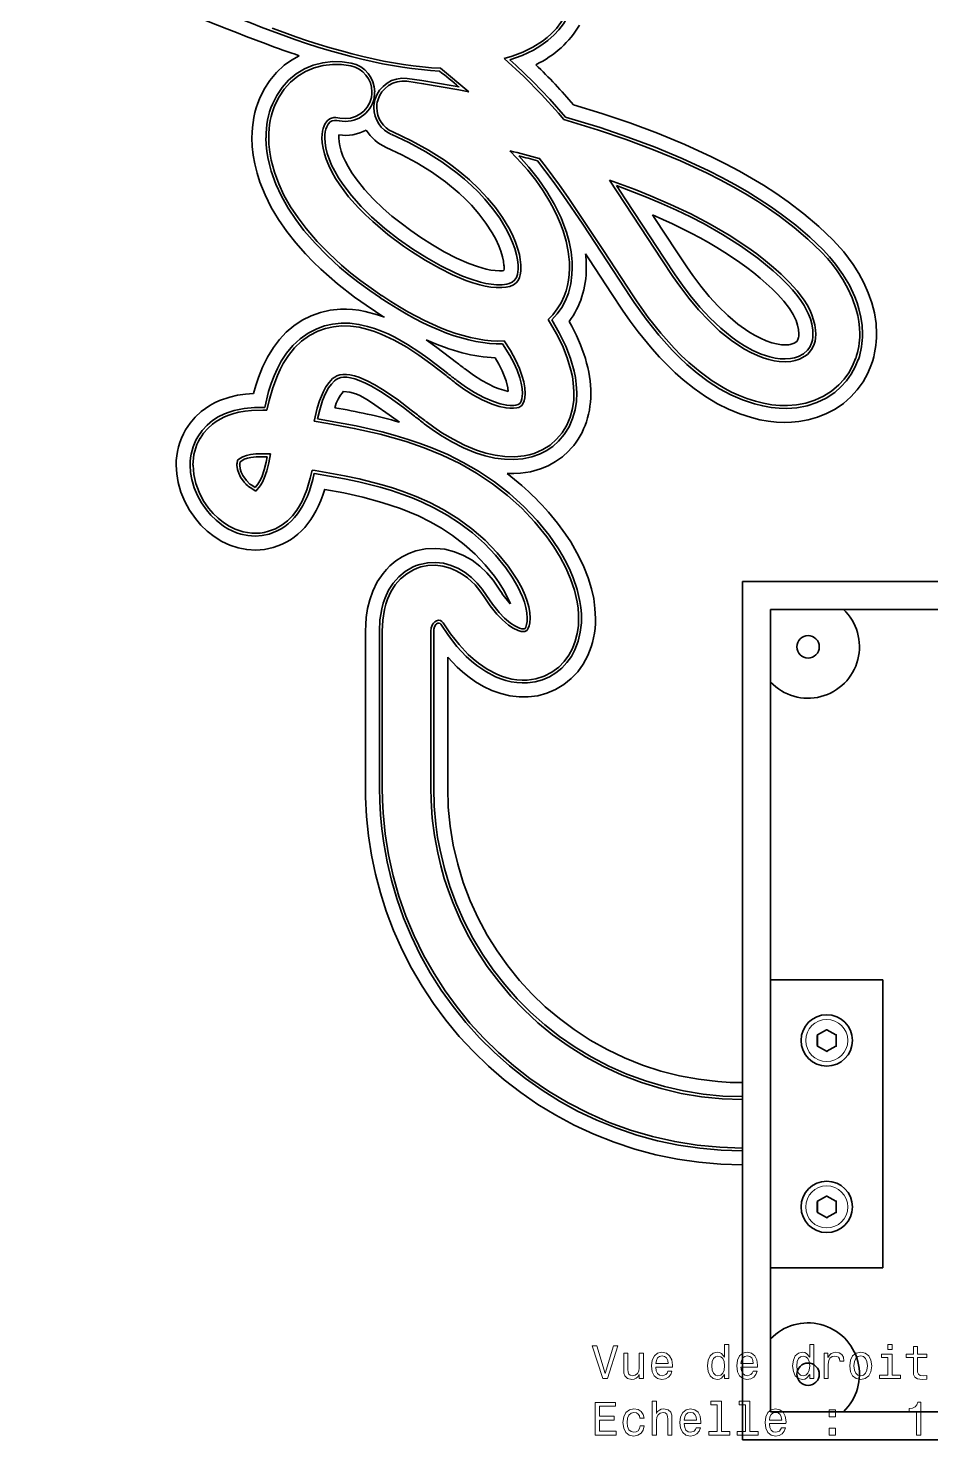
# Model space of a CAD drawing. Extents: x 146 to 1213, y 78 to 979.
# Drawn here: x 153.1 to 249.6, y 300.1 to 451.1 of the extents above; entities that cross this region are included whole.
import ezdxf

# ---------------------------------------------------------------- set-up
doc = ezdxf.new("R2010")
doc.units = 0

msp = doc.modelspace()

# ---------------------------------------------------------------- linework, layer by layer
at = {"color": 7, "lineweight": 35, "ltscale": 0.098192}
msp.add_line((200.18, 444.27), (197.16, 446.78), dxfattribs=at)
at = {"color": 7, "lineweight": 35, "ltscale": 0.000252398}
msp.add_line((215.21, 434.82), (215.22, 434.82), dxfattribs=at)
msp.add_line((215.21, 434.82), (215.22, 434.82), dxfattribs=at)
at = {"color": 7, "lineweight": 35, "ltscale": 0.149236}
msp.add_line((218.5, 429.84), (215.21, 434.82), dxfattribs=at)
at = {"color": 7, "lineweight": 35, "ltscale": 0.011049}
msp.add_line((220.07, 430.73), (219.83, 431.1), dxfattribs=at)
at = {"color": 7, "lineweight": 35, "ltscale": 0.019283}
msp.add_line((213.08, 426.28), (212.66, 426.92), dxfattribs=at)
at = {"color": 7, "lineweight": 35, "ltscale": 0.008042}
msp.add_line((175.4, 404.55), (175.45, 404.87), dxfattribs=at)
at = {"color": 7, "lineweight": 35, "ltscale": 0.008052}
msp.add_line((175.45, 404.87), (175.71, 405.06), dxfattribs=at)
at = {"color": 7, "lineweight": 35, "ltscale": 0.00503}
msp.add_line((175.69, 404.5), (175.73, 404.7), dxfattribs=at)
at = {"color": 7, "lineweight": 35, "ltscale": 0.005031}
msp.add_line((175.73, 404.7), (175.89, 404.81), dxfattribs=at)
at = {"color": 7, "lineweight": 35, "ltscale": 0.024292}
msp.add_line((178.02, 405.54), (178.99, 405.53), dxfattribs=at)
at = {"color": 7, "lineweight": 35, "ltscale": 0.015181}
msp.add_line((178.02, 405.24), (178.62, 405.23), dxfattribs=at)
at = {"color": 7, "lineweight": 35, "ltscale": 0.015182}
msp.add_line((178.62, 405.23), (178.5, 404.64), dxfattribs=at)
at = {"color": 7, "lineweight": 35, "ltscale": 0.024293}
msp.add_line((178.99, 405.53), (178.79, 404.58), dxfattribs=at)
at = {"color": 7, "lineweight": 35, "ltscale": 0.024294}
msp.add_line((178.99, 405.53), (178.79, 404.58), dxfattribs=at)
at = {"color": 7, "lineweight": 35, "ltscale": 0.018255}
msp.add_line((177.42, 401.55), (176.8, 401.94), dxfattribs=at)
at = {"color": 7, "lineweight": 35, "ltscale": 0.018248}
msp.add_line((177.42, 401.55), (176.8, 401.94), dxfattribs=at)
at = {"color": 7, "lineweight": 35, "ltscale": 0.011405}
msp.add_line((177.34, 401.95), (176.96, 402.19), dxfattribs=at)
at = {"color": 7, "lineweight": 35, "ltscale": 0.011408}
msp.add_line((177.62, 402.31), (177.34, 401.95), dxfattribs=at)
at = {"color": 7, "lineweight": 35, "ltscale": 0.018251}
msp.add_line((177.86, 402.13), (177.42, 401.55), dxfattribs=at)
msp.add_line((177.86, 402.13), (177.42, 401.55), dxfattribs=at)
at = {"color": 7, "lineweight": 35}
for p, q in [((229.45, 300.11), (229.45, 391.91)), ((290.3, 391.91), (229.45, 391.91)), ((295.3, 388.91), (232.45, 388.91)), ((232.45, 303.11), (232.45, 388.91)), ((232.45, 303.11), (295.3, 303.11)), ((229.45, 300.11), (298.3, 300.11))]:
    msp.add_line(p, q, dxfattribs=at)
at = {"color": 7, "lineweight": 35, "ltscale": 0.418545}
for p, q in [((189.13, 369.84), (189.13, 386.58)), ((190.63, 369.84), (190.63, 386.58)), ((190.93, 369.84), (190.93, 386.58)), ((196.12, 369.84), (196.12, 386.58)), ((196.42, 369.84), (196.42, 386.58))]:
    msp.add_line(p, q, dxfattribs=at)
at = {"color": 7, "lineweight": 35, "ltscale": 0.349131}
msp.add_line((197.92, 383.8), (197.92, 369.84), dxfattribs=at)
at = {"color": 7, "lineweight": 35, "ltscale": 0.3}
for p, q in [((232.45, 349.31), (244.45, 349.31)), ((232.45, 349.31), (244.45, 349.31)), ((232.45, 318.51), (244.45, 318.51))]:
    msp.add_line(p, q, dxfattribs=at)
at = {"color": 7, "lineweight": 35, "ltscale": 0.325}
for p, q in [((244.45, 349.31), (244.45, 336.31)), ((244.45, 331.51), (244.45, 318.51))]:
    msp.add_line(p, q, dxfattribs=at)
at = {"color": 7, "lineweight": 13, "ltscale": 0.027425}
for p, q in [((237.4, 343.35), (237.4, 342.26)), ((239.5, 342.26), (239.5, 343.35))]:
    msp.add_line(p, q, dxfattribs=at)
at = {"color": 7, "lineweight": 13, "ltscale": 0.00125}
for p, q in [((237.4, 343.35), (237.45, 343.35)), ((237.45, 343.44), (237.47, 343.4)), ((238.4, 343.99), (238.42, 343.95)), ((238.5, 343.99), (238.47, 343.95)), ((239.45, 343.44), (239.42, 343.4)), ((239.5, 343.35), (239.45, 343.35)), ((237.4, 342.26), (237.45, 342.26)), ((237.45, 342.17), (237.47, 342.21)), ((238.4, 341.62), (238.42, 341.67)), ((238.5, 341.62), (238.47, 341.67)), ((239.45, 342.17), (239.42, 342.21)), ((239.5, 342.26), (239.45, 342.26)), ((238.4, 326.2), (238.42, 326.15)), ((238.5, 326.2), (238.47, 326.15)), ((237.4, 325.56), (237.45, 325.56)), ((237.45, 325.65), (237.47, 325.61)), ((239.45, 325.65), (239.42, 325.61)), ((239.5, 325.56), (239.45, 325.56)), ((237.4, 324.47), (237.45, 324.47)), ((237.45, 324.38), (237.47, 324.42)), ((238.4, 323.83), (238.42, 323.87)), ((238.5, 323.83), (238.47, 323.87)), ((239.45, 324.38), (239.42, 324.42)), ((239.5, 324.47), (239.45, 324.47))]:
    msp.add_line(p, q, dxfattribs=at)
at = {"color": 7, "lineweight": 13, "ltscale": 0.027424}
for p, q in [((238.4, 343.99), (237.45, 343.44)), ((239.45, 343.44), (238.5, 343.99)), ((237.45, 342.17), (238.4, 341.62)), ((238.5, 341.62), (239.45, 342.17)), ((238.4, 326.2), (237.45, 325.65)), ((239.45, 325.65), (238.5, 326.2)), ((237.4, 325.56), (237.4, 324.47)), ((239.5, 324.47), (239.5, 325.56)), ((237.45, 324.38), (238.4, 323.83)), ((238.5, 323.83), (239.45, 324.38))]:
    msp.add_line(p, q, dxfattribs=at)
at = {"color": 7, "lineweight": 35, "ltscale": 0.027425}
for p, q in [((237.45, 343.35), (237.45, 342.26)), ((238.42, 343.95), (237.47, 343.4)), ((239.42, 343.4), (238.47, 343.95)), ((239.45, 342.26), (239.45, 343.35)), ((237.47, 342.21), (238.42, 341.67)), ((238.47, 341.67), (239.42, 342.21)), ((238.42, 326.15), (237.47, 325.61)), ((239.42, 325.61), (238.47, 326.15)), ((237.47, 324.42), (238.42, 323.87)), ((238.47, 323.87), (239.42, 324.42))]:
    msp.add_line(p, q, dxfattribs=at)
at = {"color": 7, "lineweight": 13, "ltscale": 0.000750005}
msp.add_line((239.42, 343.34), (239.42, 343.37), dxfattribs=at)
at = {"color": 7, "lineweight": 13, "ltscale": 0.000750767}
for p, q in [((237.48, 342.27), (237.48, 342.24)), ((239.42, 325.54), (239.42, 325.57)), ((237.48, 324.48), (237.48, 324.45))]:
    msp.add_line(p, q, dxfattribs=at)
at = {"color": 7, "lineweight": 35, "ltscale": 0.119794}
msp.add_line((244.45, 336.31), (244.45, 331.51), dxfattribs=at)
at = {"color": 7, "lineweight": 35, "ltscale": 0.027424}
for p, q in [((237.45, 325.56), (237.45, 324.47)), ((239.45, 324.47), (239.45, 325.56))]:
    msp.add_line(p, q, dxfattribs=at)
at = {"color": 7, "lineweight": 35}
for points in [[(203.97, 447.84), (204.81, 448.08), (205.95, 448.5), (207.04, 449.04), (208.06, 449.69), (208.54, 450.06), (208.99, 450.46), (209.54, 451.04), (210.03, 451.67), (210.44, 452.31)], [(204.58, 447.7), (205.87, 448.15), (206.49, 448.42), (207.1, 448.73), (207.88, 449.2), (208.61, 449.74), (209.29, 450.34), (209.82, 450.91), (210.29, 451.52), (210.7, 452.16)], [(177.79, 443.53), (178.28, 444.54), (178.89, 445.48), (179.61, 446.34), (180.44, 447.1), (181.22, 447.65), (182.05, 448.12)], [(179.18, 442.95), (179.64, 443.88), (180.22, 444.74), (180.91, 445.51), (181.71, 446.17), (182.6, 446.71), (183.55, 447.11), (184.56, 447.37), (185.59, 447.49), (186.62, 447.47), (187.61, 447.32)], [(179.45, 442.84), (179.9, 443.73), (180.45, 444.55), (181.12, 445.29), (181.88, 445.92), (182.73, 446.44), (183.64, 446.82), (184.6, 447.07), (185.59, 447.19), (186.58, 447.17), (187.55, 447.03)], [(210.35, 441.29), (209.77, 441.98), (207.96, 443.98), (206.06, 445.9), (203.97, 447.84)], [(210.52, 441.56), (208.83, 443.48), (207.05, 445.34), (205.21, 447.12), (204.58, 447.7)], [(193.54, 445.4), (195.35, 445.13), (199.11, 444.48), (200.18, 444.27)], [(193.58, 445.7), (195.14, 445.47), (198.5, 444.89), (199.13, 444.78)], [(211.37, 442.87), (214.4, 441.95), (217.39, 440.94), (220.34, 439.84), (223.26, 438.63), (226.13, 437.31), (227.63, 436.56), (229.12, 435.77), (230.41, 435.03), (231.68, 434.27), (233.02, 433.41), (234.32, 432.51), (236, 431.23), (237.61, 429.87), (239.13, 428.41)], [(186.39, 441.46), (185.96, 441.51), (185.73, 441.5), (185.4, 441.41), (185.2, 441.3), (185.03, 441.16), (184.79, 440.82), (184.7, 440.64)], [(186.33, 441.16), (186.07, 441.2), (185.82, 441.21), (185.58, 441.16), (185.36, 441.05), (185.14, 440.82), (184.98, 440.53)], [(237.84, 427.15), (236.44, 428.51), (234.95, 429.77), (233.4, 430.96), (232.23, 431.78), (231.04, 432.56), (229.75, 433.35), (228.43, 434.11), (227.06, 434.85), (225.66, 435.55), (222.83, 436.87), (219.94, 438.07), (217.01, 439.17), (214.05, 440.17), (210.35, 441.29)], [(238.06, 427.36), (236.65, 428.72), (235.15, 430), (233.59, 431.19), (232.42, 432.01), (231.23, 432.8), (229.93, 433.59), (228.62, 434.35), (227.24, 435.09), (225.84, 435.8), (223, 437.12), (220.11, 438.33), (217.18, 439.43), (214.22, 440.43), (210.52, 441.56)], [(189.88, 420.97), (187.97, 422.31), (186.12, 423.74), (184.36, 425.28), (183.52, 426.09), (182.7, 426.93), (181.67, 428.1), (180.71, 429.33), (179.82, 430.61), (179.06, 431.89), (178.4, 433.23), (177.84, 434.61), (177.54, 435.57), (177.3, 436.55), (177.13, 437.48), (177.03, 438.43), (176.99, 439.36)], [(190.72, 422.22), (189.58, 423), (188.46, 423.82), (187.4, 424.65), (186.36, 425.52), (185.02, 426.75), (183.74, 428.06), (182.55, 429.44), (181.67, 430.6), (180.87, 431.82), (180.15, 433.09), (179.54, 434.4), (179.05, 435.76), (178.85, 436.49), (178.69, 437.23), (178.58, 437.91), (178.52, 438.6), (178.49, 439.36)], [(190.88, 422.46), (189.75, 423.25), (188.63, 424.06), (187.58, 424.88), (186.56, 425.74), (185.23, 426.97), (183.97, 428.26), (182.79, 429.63), (181.92, 430.77), (181.12, 431.97), (180.41, 433.22), (179.85, 434.43), (179.39, 435.67), (179.05, 436.94), (178.9, 437.8), (178.81, 438.67), (178.79, 439.36)], [(184.47, 439.35), (184.5, 438.79), (184.59, 438.24), (184.73, 437.64), (184.92, 437.06), (185.2, 436.37), (185.53, 435.71), (185.93, 435), (186.37, 434.32), (187.33, 433.05), (188.38, 431.86), (189.13, 431.1), (189.9, 430.38), (191.52, 429.02), (193.21, 427.77), (194.04, 427.2)], [(184.77, 439.35), (184.81, 438.8), (184.89, 438.26), (185.04, 437.68), (185.23, 437.1), (185.51, 436.42), (185.84, 435.76), (186.24, 435.07), (186.69, 434.39), (187.62, 433.16), (188.67, 431.99), (189.79, 430.89), (191.2, 429.66), (192.67, 428.52), (194.2, 427.45)], [(186.27, 439.35), (186.3, 438.91), (186.38, 438.47), (186.52, 437.92), (186.72, 437.38), (186.98, 436.82), (187.27, 436.27), (187.68, 435.59), (188.13, 434.94), (189.02, 433.83), (189.99, 432.78), (191.01, 431.8), (191.96, 430.98), (192.93, 430.2), (193.97, 429.44), (195.03, 428.7)], [(205.44, 425.76), (205.38, 426.3), (205.28, 426.84), (205.09, 427.5), (204.86, 428.15), (204.53, 428.9), (204.15, 429.63), (203.48, 430.74), (202.71, 431.8), (201.88, 432.8), (201.2, 433.53), (200.48, 434.24), (199.72, 434.92), (198.93, 435.57), (197.29, 436.77), (195.57, 437.86), (193.78, 438.83), (191.93, 439.69)], [(205.74, 425.77), (205.68, 426.33), (205.58, 426.88), (205.39, 427.55), (205.16, 428.2), (204.84, 428.96), (204.46, 429.7), (203.78, 430.82), (203.02, 431.89), (202.19, 432.9), (201.25, 433.9), (200.26, 434.84), (199.22, 435.72), (198.41, 436.35), (197.57, 436.94), (195.85, 438.04), (194.05, 439.03), (192.05, 439.97)], [(203.94, 425.67), (203.89, 426.15), (203.79, 426.62), (203.61, 427.22), (203.38, 427.81), (203.05, 428.52), (202.67, 429.2), (202.01, 430.23), (201.26, 431.21), (200.46, 432.13), (199.81, 432.79), (199.13, 433.43), (197.7, 434.62), (196.2, 435.7), (194.63, 436.66), (193.01, 437.54), (191.34, 438.31)], [(210.93, 426.06), (210.8, 427.19), (210.58, 428.3), (210.26, 429.39), (209.98, 430.15), (209.66, 430.9), (209.27, 431.71), (208.85, 432.51), (208.13, 433.68), (207.34, 434.8), (206.49, 435.88), (205.33, 437.17), (204.55, 437.96)], [(211.23, 426.08), (211.11, 427.15), (210.91, 428.21), (210.62, 429.25), (210.35, 430.02), (210.05, 430.77), (209.35, 432.22), (208.53, 433.62), (207.61, 434.95), (206.6, 436.21), (205.52, 437.41)], [(207.52, 436.88), (209.2, 434.68), (210.28, 433.17), (212.36, 430.11), (214.32, 427.12)], [(207.69, 437.15), (208.44, 436.2), (209.87, 434.27), (210.8, 432.96), (212.6, 430.3), (214.57, 427.28)], [(215.22, 434.82), (217.95, 433.81), (219.59, 433.15), (221.76, 432.21), (223.9, 431.2), (225.99, 430.11), (228.03, 428.92), (230.02, 427.62), (230.98, 426.93), (231.91, 426.2), (232.77, 425.49), (233.59, 424.75), (234.48, 423.88)], [(215.22, 434.82), (217.95, 433.81), (219.59, 433.15), (221.76, 432.21), (223.9, 431.2), (225.99, 430.11), (228.03, 428.92), (230.02, 427.62), (230.98, 426.93), (231.91, 426.2), (232.77, 425.49), (233.59, 424.75), (234.48, 423.88)], [(218.76, 430), (216.91, 432.83), (215.97, 434.23)], [(215.97, 434.23), (219.16, 433.01), (220.79, 432.32), (222.4, 431.59), (223.87, 430.88), (225.33, 430.13), (227.3, 429.01), (229.22, 427.8), (231.07, 426.48), (232.73, 425.13), (233.51, 424.42), (234.27, 423.67)], [(223.5, 425.53), (222.35, 427.26), (220.07, 430.73)], [(222.01, 424.53), (220.83, 426.29), (218.5, 429.84)], [(222.25, 424.69), (221.08, 426.46), (218.76, 430)], [(194.2, 427.45), (195.68, 426.51), (197.2, 425.65), (198.73, 424.89), (199.52, 424.55), (200.32, 424.25), (201.43, 423.91), (202, 423.78), (202.58, 423.68), (203.15, 423.62), (203.73, 423.62), (204.25, 423.69), (204.5, 423.75), (204.82, 423.89)], [(195.03, 428.7), (196.28, 427.9), (197.56, 427.16), (198.86, 426.49), (200.19, 425.9), (201.1, 425.57), (202.05, 425.3), (202.53, 425.2), (203, 425.14), (203.46, 425.11), (203.78, 425.12), (203.93, 425.15)], [(214.57, 427.28), (217.76, 422.44), (218.12, 421.9)], [(242.27, 418.38), (242.23, 419.28), (242.1, 420.17), (241.89, 421.05), (241.69, 421.7), (241.45, 422.34), (240.87, 423.57), (240.18, 424.73), (239.39, 425.84), (238.75, 426.62), (238.06, 427.36)], [(239.13, 428.41), (240.27, 427.14), (240.79, 426.47), (241.29, 425.78), (241.89, 424.82), (242.43, 423.82), (242.89, 422.78), (243.26, 421.71), (243.54, 420.61), (243.72, 419.49), (243.77, 418.38)], [(194.04, 427.2), (195.52, 426.26), (197.04, 425.39), (198.42, 424.7), (199.85, 424.1), (200.59, 423.84), (201.35, 423.62), (201.93, 423.49), (202.52, 423.38), (203.11, 423.33), (203.72, 423.32), (204.14, 423.36), (204.55, 423.46), (204.96, 423.63)], [(208.66, 419.93), (209.15, 420.42), (209.64, 421.04), (210.05, 421.71), (210.38, 422.42), (210.58, 422.97), (210.73, 423.54), (210.84, 424.12), (210.91, 424.72), (210.94, 425.39), (210.93, 426.06)], [(209.05, 419.88), (209.62, 420.51), (210.11, 421.2), (210.51, 421.95), (210.82, 422.73), (211.07, 423.72), (211.21, 424.73), (211.24, 425.4), (211.23, 426.08)], [(216.62, 420.9), (215.43, 422.69), (213.08, 426.28)], [(214.32, 427.12), (217.51, 422.27), (217.87, 421.74)], [(241.97, 418.38), (241.95, 419.03), (241.88, 419.69), (241.76, 420.33), (241.6, 420.97), (241.17, 422.22), (240.71, 423.23), (240.17, 424.19), (239.56, 425.12), (239.05, 425.78), (238.52, 426.42), (237.84, 427.15)], [(204.82, 423.89), (205.08, 424.11), (205.26, 424.4), (205.38, 424.74), (205.45, 425.29), (205.45, 425.48)], [(204.96, 423.63), (205.23, 423.83), (205.44, 424.1), (205.58, 424.39), (205.67, 424.69), (205.73, 425.08), (205.75, 425.48)], [(234.61, 415.43), (234, 415.39), (233.38, 415.42), (232.82, 415.5), (232.27, 415.63), (231.65, 415.82), (231.04, 416.05), (230.33, 416.38), (229.64, 416.75), (228.94, 417.19), (228.25, 417.67), (227, 418.68), (225.83, 419.79), (224.73, 420.96), (223.7, 422.2), (222.74, 423.48), (222.01, 424.53)], [(234.61, 415.43), (234, 415.39), (233.38, 415.42), (232.82, 415.5), (232.27, 415.63), (231.65, 415.82), (231.04, 416.05), (230.33, 416.38), (229.64, 416.75), (228.94, 417.19), (228.25, 417.67), (227, 418.68), (225.83, 419.79), (224.73, 420.96), (223.7, 422.2), (222.74, 423.48), (222.01, 424.53)], [(234.57, 415.73), (234.02, 415.69), (233.47, 415.72), (232.92, 415.79), (232.37, 415.91), (231.43, 416.21), (230.53, 416.61), (229.66, 417.09), (228.99, 417.52), (228.34, 417.98), (227.11, 418.99), (225.96, 420.08), (224.88, 421.25), (223.86, 422.48), (223.04, 423.57), (222.25, 424.69)], [(234.38, 417.22), (233.99, 417.2), (233.6, 417.22), (233.09, 417.3), (232.58, 417.43), (231.96, 417.64), (231.36, 417.9), (230.73, 418.23), (230.12, 418.59), (228.96, 419.42), (227.87, 420.33), (226.85, 421.33), (225.89, 422.38), (224.99, 423.48), (224.13, 424.62), (223.5, 425.53)], [(234.27, 423.67), (234.8, 423.09), (235.3, 422.48), (235.68, 421.96), (236.02, 421.42), (236.51, 420.47), (236.7, 419.97), (236.85, 419.46), (236.96, 418.76), (236.97, 418.06), (236.92, 417.71), (236.82, 417.38)], [(234.48, 423.88), (235.3, 422.97), (236.02, 421.99), (236.34, 421.47), (236.63, 420.93), (236.86, 420.4), (237.05, 419.86), (237.18, 419.33), (237.26, 418.79), (237.28, 418.36), (237.25, 417.92), (237.2, 417.6), (237.11, 417.28)], [(234.48, 423.88), (235.3, 422.97), (236.02, 421.99), (236.34, 421.47), (236.63, 420.93), (236.86, 420.4), (237.05, 419.86), (237.18, 419.33), (237.26, 418.79), (237.28, 418.36), (237.25, 417.92), (237.2, 417.6), (237.11, 417.28)], [(217.87, 421.74), (219.13, 419.96), (220.48, 418.25), (221.93, 416.62), (222.7, 415.85), (223.49, 415.11), (224.6, 414.17), (225.77, 413.3), (226.99, 412.51), (228.18, 411.87), (229.43, 411.32), (230.72, 410.89), (231.6, 410.67), (232.5, 410.51), (233.35, 410.43), (234.19, 410.41), (235.25, 410.48)], [(218.12, 421.9), (219.37, 420.14), (220.7, 418.45), (222.14, 416.84), (222.9, 416.07), (223.69, 415.33), (224.91, 414.3), (226.21, 413.36), (227.57, 412.53), (228.28, 412.16), (229, 411.82), (229.9, 411.46), (230.82, 411.17), (231.69, 410.95), (232.58, 410.8), (233.42, 410.72), (234.25, 410.71), (235.21, 410.78)], [(233.19, 422.62), (233.86, 421.88), (234.46, 421.09), (234.85, 420.45), (235.17, 419.79), (235.33, 419.32), (235.44, 418.84), (235.48, 418.39)], [(177.16, 412.01), (177.4, 412.87), (177.68, 413.72), (178.13, 414.83), (178.65, 415.9), (179.28, 416.92), (179.92, 417.77), (180.66, 418.55), (181.48, 419.24), (182.37, 419.83), (183.31, 420.3)], [(183.31, 420.3), (184.33, 420.67), (185.37, 420.91), (186.44, 421.02), (187.09, 421.02), (187.74, 420.98), (188.43, 420.9), (189.11, 420.77), (190.41, 420.41), (191.16, 420.15)], [(209.56, 407.1), (210.16, 407.81), (210.65, 408.61), (211.02, 409.47), (211.27, 410.38), (211.39, 411.29), (211.42, 412.2), (211.35, 413.13), (211.25, 413.81), (211.1, 414.5), (210.71, 415.83), (210.2, 417.12), (209.57, 418.39), (208.66, 419.93)], [(209.77, 406.89), (210.39, 407.62), (210.9, 408.44), (211.28, 409.32), (211.54, 410.24), (211.68, 411.15), (211.72, 412.08), (211.67, 413), (211.57, 413.7), (211.44, 414.39), (211.06, 415.75), (210.55, 417.06), (209.85, 418.5), (209.05, 419.88)], [(235.45, 409), (234.68, 408.93), (233.92, 408.91), (233.06, 408.95), (232.2, 409.04), (231.3, 409.2), (230.42, 409.42), (229.17, 409.82), (227.96, 410.32), (226.78, 410.91), (225.5, 411.68), (224.27, 412.53), (223.1, 413.46), (222.24, 414.22), (221.41, 415.02), (220.58, 415.88), (219.77, 416.77), (218.29, 418.58), (217.44, 419.73), (216.62, 420.9)], [(178.35, 410.52), (178.77, 412.22), (179.04, 413.06), (179.35, 413.88), (179.71, 414.68), (180.13, 415.45), (180.7, 416.33), (181.37, 417.13), (182.13, 417.85), (182.99, 418.45), (183.91, 418.93)], [(178.59, 410.22), (178.82, 411.26), (179.21, 412.62), (179.71, 413.94), (180, 414.58), (180.33, 415.2), (180.89, 416.08), (181.54, 416.88), (182.29, 417.59), (183.14, 418.19), (184.03, 418.65)], [(183.91, 418.93), (184.75, 419.23), (185.62, 419.43), (186.52, 419.52), (187.47, 419.51), (188.43, 419.39), (189.36, 419.18), (190.11, 418.95), (190.84, 418.68), (191.55, 418.37), (192.25, 418.03), (193.62, 417.25), (194.94, 416.39), (195.79, 415.78), (197.45, 414.52), (197.94, 414.14)], [(184.03, 418.65), (184.85, 418.95), (185.71, 419.14), (186.58, 419.22), (187.52, 419.21), (188.46, 419.08), (189.38, 418.86), (190.11, 418.63), (190.82, 418.36), (192.21, 417.71), (193.54, 416.95), (194.84, 416.09), (196.1, 415.18), (197.75, 413.91)], [(195.61, 417.75), (196.77, 416.92), (198.86, 415.32)], [(205.91, 412), (205.87, 412.54), (205.77, 413.11), (205.63, 413.67), (205.34, 414.49), (204.99, 415.28), (204.58, 416.06), (203.79, 417.32)], [(206.21, 412), (206.16, 412.61), (206.05, 413.23), (205.89, 413.82), (205.58, 414.69), (205.21, 415.52), (204.62, 416.59), (203.95, 417.62)], [(235.41, 417.87), (235.27, 417.61), (235.13, 417.48), (234.96, 417.38), (234.54, 417.24), (234.38, 417.22)], [(236.82, 417.38), (236.64, 416.97), (236.38, 416.62), (235.95, 416.23), (235.43, 415.95), (235.01, 415.81), (234.57, 415.73)], [(237.11, 417.28), (236.9, 416.82), (236.61, 416.42), (236.38, 416.18), (236.11, 415.98), (235.54, 415.67), (235.08, 415.52), (234.61, 415.43)], [(237.11, 417.28), (236.9, 416.82), (236.61, 416.42), (236.38, 416.18), (236.11, 415.98), (235.54, 415.67), (235.08, 415.52), (234.61, 415.43)], [(204.4, 412.23), (204.34, 412.61), (204.16, 413.34), (203.96, 413.89), (203.73, 414.43), (203.38, 415.13), (202.98, 415.82)], [(235.21, 410.78), (236.22, 410.97), (237.19, 411.28), (238.12, 411.71), (238.97, 412.25), (239.75, 412.91), (240.32, 413.54), (240.81, 414.22), (241.22, 414.96), (241.54, 415.74)], [(235.25, 410.48), (236.34, 410.69), (237.38, 411.03), (238.38, 411.51), (239.3, 412.12), (239.96, 412.7), (240.56, 413.35), (241.07, 414.07), (241.49, 414.84), (241.82, 415.64)], [(243.24, 415.14), (242.84, 414.17), (242.33, 413.26), (241.72, 412.4), (241.02, 411.63), (240.23, 410.94), (239.36, 410.34), (238.44, 409.85), (237.46, 409.46), (236.45, 409.18), (235.45, 409)], [(183.64, 409.03), (183.97, 410.43), (184.21, 411.21), (184.41, 411.72), (184.63, 412.22), (184.9, 412.71), (185.23, 413.17), (185.62, 413.59), (185.84, 413.75), (186.08, 413.88)], [(186.08, 413.88), (186.39, 413.98), (186.7, 414.03), (187.09, 414.04), (187.46, 413.99), (187.95, 413.89), (188.41, 413.74), (189.3, 413.36), (190.14, 412.92), (190.95, 412.43), (192.51, 411.38), (194.03, 410.23), (194.54, 409.83)], [(186.2, 413.61), (186.48, 413.7), (186.78, 413.74), (187.15, 413.73), (187.52, 413.68), (187.99, 413.56), (188.44, 413.4), (189.13, 413.11), (189.79, 412.77), (190.74, 412.21), (191.66, 411.6), (193.19, 410.5), (194.36, 409.59)], [(199.81, 414.59), (200.67, 413.97), (201.56, 413.4), (202.24, 413.02), (202.94, 412.69), (203.42, 412.5), (203.91, 412.34), (204.4, 412.23)], [(184, 409.28), (184.24, 410.27), (184.54, 411.24), (184.83, 411.94), (185.19, 412.6), (185.48, 413.01), (185.83, 413.37), (186.01, 413.5), (186.2, 413.61)], [(186.78, 412.23), (187.46, 412.15), (188.11, 411.96), (188.54, 411.77), (189.36, 411.31), (190.14, 410.8), (191.65, 409.72), (192.75, 408.94)], [(198.73, 413.15), (199.65, 412.48), (200.61, 411.87), (201.62, 411.32), (202.67, 410.86), (203.41, 410.62), (204.17, 410.46), (204.56, 410.42), (204.96, 410.42), (205.33, 410.47), (205.52, 410.52), (205.74, 410.64), (205.84, 410.72)], [(198.91, 413.39), (199.83, 412.73), (200.78, 412.12), (201.77, 411.58), (202.8, 411.13), (203.52, 410.9), (204.24, 410.75), (204.61, 410.72), (204.98, 410.72), (205.22, 410.75), (205.46, 410.82), (205.63, 410.93)], [(169.9, 408.12), (170.37, 408.83), (170.93, 409.48), (171.56, 410.06), (172.01, 410.41), (172.48, 410.71), (172.99, 410.99), (173.53, 411.24), (174.61, 411.61), (175.45, 411.81), (176.31, 411.94), (177.16, 412.01)], [(205.63, 410.93), (205.71, 411.05), (205.78, 411.18), (205.85, 411.44), (205.91, 412)], [(205.84, 410.72), (205.96, 410.88), (206.11, 411.23), (206.18, 411.55), (206.21, 412)], [(171.19, 407.35), (171.65, 408.03), (172.21, 408.63), (172.77, 409.1), (173.39, 409.5), (174.04, 409.82), (174.56, 410.02), (175.08, 410.18), (176.16, 410.4), (177.25, 410.51), (178.35, 410.52)], [(171.45, 407.2), (171.82, 407.76), (172.26, 408.26), (172.76, 408.71), (173.17, 409.01), (173.6, 409.27), (174.05, 409.5), (174.52, 409.69), (175.05, 409.86), (175.59, 410), (176.25, 410.12), (176.93, 410.19), (178.17, 410.23), (178.59, 410.22)], [(208.76, 396.84), (207.47, 398.43), (206.05, 399.93), (204.53, 401.31), (202.91, 402.57), (201.2, 403.71), (199.59, 404.63), (197.92, 405.46), (196.22, 406.19), (194.97, 406.66), (193.71, 407.09), (192.32, 407.51), (190.92, 407.89), (188.14, 408.53), (185.34, 409.05), (184, 409.28)], [(208.52, 396.66), (207.23, 398.24), (205.83, 399.73), (204.31, 401.1), (202.7, 402.35), (201, 403.48), (199.2, 404.5), (197.34, 405.4), (195.42, 406.18), (193.47, 406.85), (192.09, 407.27), (190.71, 407.64), (187.92, 408.27), (185.1, 408.79), (183.64, 409.03)], [(195.42, 408.77), (196.27, 408.14), (197.15, 407.56), (198.36, 406.84), (199.61, 406.2), (200.91, 405.66), (201.92, 405.34), (202.95, 405.1), (204, 404.96), (204.98, 404.93), (205.96, 405.02), (206.93, 405.22), (207.72, 405.5), (208.46, 405.87), (209.15, 406.33), (209.77, 406.89)], [(195.6, 409), (196.44, 408.39), (197.31, 407.81), (198.5, 407.1), (199.73, 406.47), (201.01, 405.95), (201.99, 405.63), (203, 405.4), (204.02, 405.26), (205.07, 405.24), (206.11, 405.34), (206.64, 405.45), (207.16, 405.6), (207.62, 405.78), (208.08, 406), (208.86, 406.49), (209.56, 407.1)], [(175.71, 405.06), (176.03, 405.23), (176.42, 405.37), (176.84, 405.46), (177.42, 405.53), (178.02, 405.54)], [(175.89, 404.81), (176.15, 404.96), (176.5, 405.08), (176.88, 405.16), (177.44, 405.23), (178.02, 405.24)], [(178.5, 404.64), (178.3, 403.82), (178.03, 403.05), (177.84, 402.65), (177.62, 402.31)], [(178.79, 404.58), (178.59, 403.74), (178.3, 402.93), (178.1, 402.51), (177.86, 402.13)], [(178.79, 404.58), (178.59, 403.74), (178.3, 402.93), (178.1, 402.51), (177.86, 402.13)], [(210.85, 405.84), (210.18, 405.23), (209.45, 404.71), (208.66, 404.27), (207.83, 403.93), (206.78, 403.63), (205.71, 403.47), (204.99, 403.43), (204.27, 403.44)], [(170.94, 398.63), (170.32, 399.52), (169.8, 400.46), (169.39, 401.46), (169.09, 402.49), (168.94, 403.4), (168.89, 404.32)], [(172.12, 399.55), (171.6, 400.3), (171.16, 401.09), (170.81, 401.92), (170.56, 402.79), (170.43, 403.55), (170.39, 404.32)], [(172.36, 399.74), (171.79, 400.56), (171.33, 401.44), (170.98, 402.37), (170.76, 403.34), (170.69, 404.32)], [(175.76, 403.07), (175.57, 403.47), (175.44, 403.88), (175.38, 404.34)], [(176.02, 403.22), (175.84, 403.58), (175.73, 403.94), (175.68, 404.34)], [(176.8, 401.94), (176.59, 402.08), (176.16, 402.5), (175.76, 403.07)], [(176.96, 402.19), (176.77, 402.32), (176.39, 402.69), (176.02, 403.22)], [(183.42, 403.81), (183.23, 402.93), (182.85, 401.69), (182.62, 401.09), (182.35, 400.5), (182.08, 400), (181.78, 399.53), (181.32, 398.93), (180.8, 398.4), (180.21, 397.94), (179.49, 397.53), (178.75, 397.26)], [(204.37, 393.54), (203.2, 394.97), (201.91, 396.31), (200.51, 397.52), (199.01, 398.62), (197.43, 399.59), (196.01, 400.33), (194.54, 400.98), (193.05, 401.55), (191.91, 401.93), (190.76, 402.27), (188.44, 402.86), (186.88, 403.19), (183.75, 403.75), (183.42, 403.81)], [(204.13, 393.36), (203.04, 394.7), (201.85, 395.95), (200.56, 397.09), (199.19, 398.14), (197.88, 398.98), (196.52, 399.74), (195.12, 400.41), (194.13, 400.83), (193.13, 401.2), (191.91, 401.62), (190.69, 401.98), (188.41, 402.56), (186.87, 402.89), (183.66, 403.46)], [(202.93, 392.45), (201.94, 393.67), (200.86, 394.81), (199.69, 395.86), (198.44, 396.82), (197.27, 397.59), (196.06, 398.28), (194.8, 398.9), (193.84, 399.32), (192.86, 399.7), (190.87, 400.36), (188.84, 400.91), (186.81, 401.37), (184.77, 401.75)], [(179.25, 395.53), (178.33, 395.33), (177.39, 395.25), (176.44, 395.3), (175.51, 395.48), (174.62, 395.78), (173.76, 396.19), (172.96, 396.69), (172.21, 397.27), (171.53, 397.93), (170.94, 398.63)], [(178.83, 396.97), (178.08, 396.81), (177.32, 396.75), (176.55, 396.81), (175.8, 396.96), (175.34, 397.11), (174.89, 397.3), (174.41, 397.54), (173.96, 397.82), (173.15, 398.45), (172.6, 398.99), (172.12, 399.55)], [(178.75, 397.26), (178.31, 397.15), (177.86, 397.08), (177.41, 397.05), (176.96, 397.06), (176.06, 397.21), (175.2, 397.49), (174.55, 397.81), (173.93, 398.21), (173.36, 398.67), (172.83, 399.18), (172.36, 399.74)], [(209.96, 397.74), (210.53, 396.95), (211.07, 396.13), (211.53, 395.36), (211.95, 394.58), (212.48, 393.45), (212.93, 392.29), (213.3, 391.1), (213.53, 390.06), (213.67, 389), (213.72, 387.94)], [(211.26, 384.72), (211.56, 385.51), (211.77, 386.32), (211.89, 387.16), (211.92, 387.76), (211.91, 388.37), (211.86, 389.04), (211.76, 389.71), (211.47, 390.96), (211.06, 392.18), (210.55, 393.37), (209.94, 394.51), (209.27, 395.6), (208.52, 396.66)], [(211.53, 384.6), (211.88, 385.52), (212.1, 386.48), (212.21, 387.46), (212.21, 388.45), (212.15, 389.11), (212.06, 389.76), (211.76, 391.04), (211.34, 392.29), (211.02, 393.07), (210.65, 393.83), (210.22, 394.62), (209.76, 395.4), (208.76, 396.84)], [(189.13, 386.58), (189.15, 387.31), (189.2, 388.04), (189.35, 389), (189.58, 389.95), (189.91, 390.86), (190.39, 391.85), (191.01, 392.76), (191.36, 393.17), (191.74, 393.57), (192.36, 394.09), (193.04, 394.54), (193.77, 394.9), (194.53, 395.18)], [(194.53, 395.18), (195.55, 395.39), (196.6, 395.44), (197.63, 395.34), (198.65, 395.08), (199.61, 394.68), (200.52, 394.16), (201.35, 393.54), (202.11, 392.82), (202.78, 392.02), (203.35, 391.19)], [(190.63, 386.58), (190.68, 387.78), (190.76, 388.38), (190.87, 388.98), (191.02, 389.56), (191.22, 390.13), (191.6, 390.95), (192.08, 391.71), (192.68, 392.39), (193.37, 392.97), (194.15, 393.43), (194.54, 393.6), (194.94, 393.73)], [(190.93, 386.58), (190.98, 387.75), (191.16, 388.9), (191.31, 389.47), (191.5, 390.02), (191.85, 390.8), (192.32, 391.53), (192.88, 392.17), (193.54, 392.72), (194.27, 393.15), (194.64, 393.32), (195.03, 393.45)], [(194.94, 393.73), (195.78, 393.9), (196.62, 393.94), (197.47, 393.84), (198.29, 393.61), (199.07, 393.27), (199.79, 392.84), (200.46, 392.32), (201.07, 391.72), (201.62, 391.07), (202.08, 390.39)], [(195.03, 393.45), (195.81, 393.61), (196.61, 393.64), (197.41, 393.54), (198.18, 393.33), (198.84, 393.05), (199.47, 392.69), (200.05, 392.27), (200.46, 391.91), (200.85, 391.53), (201.37, 390.9), (201.83, 390.24)], [(206.43, 387.96), (206.39, 388.53), (206.29, 389.11), (206.13, 389.69), (205.93, 390.25), (205.43, 391.34), (204.82, 392.37), (204.13, 393.36)], [(206.73, 387.96), (206.69, 388.58), (206.58, 389.2), (206.41, 389.8), (206.2, 390.38), (205.83, 391.22), (205.39, 392.03), (204.9, 392.8), (204.37, 393.54)], [(204.62, 389.49), (204.29, 390.26), (203.9, 391.01), (203.44, 391.75), (202.93, 392.45)], [(201.83, 390.24), (202.46, 389.29), (203.17, 388.41), (203.77, 387.79), (204.43, 387.23), (204.92, 386.91), (205.46, 386.65), (205.76, 386.56), (206.08, 386.53), (206.1, 386.53)], [(202.08, 390.39), (202.71, 389.46), (203.41, 388.59), (203.99, 387.99), (204.63, 387.45), (205.1, 387.15), (205.59, 386.92), (205.84, 386.85), (206.08, 386.83)], [(206.27, 387.02), (206.36, 387.31), (206.41, 387.62), (206.43, 387.96)], [(206.54, 386.89), (206.64, 387.17), (206.7, 387.49), (206.73, 387.96)], [(196.12, 386.58), (196.16, 386.94), (196.29, 387.28), (196.39, 387.44), (196.53, 387.58), (196.72, 387.7), (196.95, 387.75), (197.14, 387.72), (197.31, 387.62), (197.42, 387.49)], [(196.42, 386.58), (196.44, 386.81), (196.5, 387.03), (196.64, 387.28), (196.74, 387.37), (196.86, 387.43), (196.98, 387.45), (197.1, 387.41), (197.17, 387.33)], [(197.17, 387.33), (197.99, 386.11), (198.9, 384.95), (199.91, 383.88), (200.46, 383.39), (201.03, 382.92), (202, 382.26), (203.04, 381.71), (203.59, 381.48), (204.15, 381.3), (204.72, 381.17), (205.3, 381.08), (205.87, 381.04), (206.45, 381.05)], [(197.42, 387.49), (198.23, 386.29), (199.13, 385.15), (200.12, 384.1), (200.65, 383.62), (201.2, 383.16), (202.15, 382.52), (203.16, 381.98), (203.69, 381.77), (204.24, 381.59), (204.78, 381.46), (205.33, 381.37), (205.88, 381.34), (206.43, 381.35)], [(206.08, 386.83), (206.19, 386.88), (206.27, 387.02)], [(206.1, 386.53), (206.18, 386.54), (206.37, 386.64), (206.43, 386.7), (206.54, 386.89)], [(206.54, 379.55), (205.55, 379.55), (204.56, 379.67), (203.59, 379.9), (202.65, 380.24), (201.75, 380.67), (200.9, 381.18), (200.08, 381.76), (199.51, 382.23), (198.95, 382.73), (197.92, 383.8)], [(206.43, 381.35), (207.35, 381.48), (208.23, 381.76), (209.06, 382.19), (209.8, 382.74), (210.38, 383.33), (210.86, 384), (211.26, 384.72)], [(206.45, 381.05), (207.26, 381.15), (208.04, 381.37), (208.79, 381.69), (209.49, 382.11), (210.12, 382.63), (210.67, 383.22), (211.15, 383.88), (211.53, 384.6)], [(212.89, 383.97), (212.41, 383.07), (211.82, 382.25), (211.12, 381.51), (210.33, 380.87), (209.46, 380.34), (208.53, 379.95), (207.55, 379.68), (206.54, 379.55)], [(229.45, 329.51), (227.12, 329.58), (224.79, 329.78), (222.48, 330.12), (220.19, 330.59), (217.94, 331.19), (215.72, 331.92), (213.55, 332.78), (211.43, 333.77), (209.47, 334.82), (207.57, 335.98), (205.73, 337.25), (203.96, 338.61), (202.28, 340.07), (200.67, 341.62), (199.16, 343.25), (197.73, 344.97), (196.4, 346.75), (195.18, 348.61), (194.05, 350.54), (193.04, 352.52), (192.13, 354.56), (191.34, 356.64), (190.72, 358.61), (190.19, 360.61), (189.77, 362.64), (189.45, 364.68), (189.24, 366.75), (189.14, 368.82), (189.13, 369.84)], [(229.45, 331.01), (227.16, 331.08), (224.88, 331.28), (222.61, 331.62), (220.37, 332.09), (218.16, 332.69), (215.99, 333.42), (213.87, 334.28), (211.8, 335.26), (209.88, 336.32), (208.02, 337.48), (206.23, 338.74), (204.52, 340.1), (202.88, 341.55), (201.33, 343.1), (199.87, 344.72), (198.5, 346.43), (197.23, 348.2), (196.06, 350.05), (194.99, 351.96), (194.04, 353.92), (193.2, 355.94), (192.47, 358), (191.9, 359.95), (191.44, 361.92), (191.08, 363.92), (190.87, 365.43), (190.73, 366.95), (190.65, 368.39), (190.63, 369.84)], [(229.45, 331.31), (227.02, 331.39), (224.59, 331.62), (222.19, 332), (219.82, 332.53), (217.48, 333.22), (215.19, 334.05), (212.96, 335.02), (210.8, 336.14), (208.71, 337.38), (206.71, 338.76), (204.98, 340.1), (203.34, 341.54), (201.78, 343.06), (200.3, 344.67), (198.92, 346.36), (197.64, 348.13), (196.46, 349.96), (195.34, 351.95), (194.34, 353.99), (193.46, 356.09), (192.71, 358.24), (192.09, 360.43), (191.6, 362.66), (191.24, 364.91), (191.02, 367.17), (190.95, 368.5), (190.93, 369.84)], [(229.45, 336.51), (227.25, 336.58), (225.06, 336.79), (222.89, 337.15), (220.75, 337.66), (218.64, 338.3), (216.59, 339.09), (214.59, 340.01), (212.65, 341.06), (210.79, 342.23), (209.14, 343.42), (207.57, 344.71), (206.09, 346.09), (204.68, 347.55), (203.37, 349.1), (202.15, 350.73), (201.04, 352.42), (200.09, 354.06), (199.25, 355.75), (198.49, 357.48), (198, 358.8), (197.56, 360.14), (197.17, 361.5), (196.85, 362.87), (196.51, 364.72), (196.27, 366.59), (196.15, 368.47), (196.12, 369.84)], [(229.45, 336.81), (227.34, 336.87), (225.23, 337.07), (223.15, 337.41), (221.09, 337.88), (219.06, 338.48), (217.08, 339.21), (215.14, 340.07), (213.27, 341.05), (211.54, 342.09), (209.88, 343.24), (208.29, 344.49), (206.78, 345.83), (205.35, 347.26), (204.02, 348.78), (202.78, 350.37), (201.64, 352.03), (200.6, 353.76), (199.67, 355.54), (198.86, 357.38), (198.15, 359.27), (197.57, 361.19), (197.1, 363.15), (196.84, 364.53), (196.65, 365.93), (196.48, 367.88), (196.42, 369.84)], [(197.92, 369.84), (197.98, 367.77), (198.19, 365.72), (198.52, 363.68), (198.99, 361.67), (199.59, 359.69), (200.32, 357.76), (201.18, 355.88), (202.15, 354.06), (203.2, 352.39), (204.35, 350.78), (205.59, 349.24), (206.93, 347.79), (208.35, 346.42), (209.86, 345.15), (211.44, 343.97), (213.17, 342.84), (214.97, 341.83), (216.83, 340.94), (218.75, 340.18), (220.71, 339.54), (222.71, 339.03), (224.74, 338.66), (226.79, 338.42), (228.12, 338.33), (229.45, 338.31)]]:
    msp.add_lwpolyline(points, dxfattribs=at)
at = {"color": 7, "lineweight": 13}
for points in [[(215.64, 310.16), (214.76, 307.18), (213.86, 310.16), (213.38, 310.16), (214.51, 306.66), (215.01, 306.66), (216.11, 310.16)], [(220.17, 307.88), (221.95, 307.88), (221.95, 308.09), (221.87, 308.67), (221.65, 309.1), (221.3, 309.37), (220.83, 309.46), (220.37, 309.36), (220.02, 309.08), (219.79, 308.62), (219.71, 308.01), (219.79, 307.39), (220.01, 306.94), (220.36, 306.66), (220.82, 306.56), (221.21, 306.63), (221.53, 306.8), (221.77, 307.07), (221.9, 307.43), (221.47, 307.43), (221.37, 307.23), (221.24, 307.08), (220.87, 306.96), (220.58, 307.02), (220.37, 307.19), (220.22, 307.48), (220.17, 307.87)], [(227.52, 307.08), (227.52, 306.66), (227.97, 306.66), (227.97, 310.28), (227.53, 310.28), (227.53, 308.95), (227.19, 309.34), (226.98, 309.43), (226.75, 309.46), (226.32, 309.36), (225.98, 309.08), (225.77, 308.62), (225.69, 308.01), (225.77, 307.4), (225.98, 306.94), (226.32, 306.66), (226.75, 306.56), (226.98, 306.6), (227.19, 306.69)], [(229.28, 307.88), (231.06, 307.88), (231.06, 308.09), (230.98, 308.67), (230.76, 309.1), (230.41, 309.37), (229.94, 309.46), (229.48, 309.36), (229.13, 309.08), (228.9, 308.62), (228.82, 308.01), (228.89, 307.39), (229.12, 306.94), (229.47, 306.66), (229.92, 306.56), (230.32, 306.63), (230.64, 306.8), (230.88, 307.07), (231.01, 307.43), (230.57, 307.43), (230.48, 307.23), (230.35, 307.08), (229.98, 306.96), (229.69, 307.02), (229.47, 307.19), (229.33, 307.48), (229.28, 307.87)], [(236.63, 307.08), (236.63, 306.66), (237.07, 306.66), (237.07, 310.28), (236.64, 310.28), (236.64, 308.95), (236.3, 309.34), (236.09, 309.43), (235.85, 309.46), (235.43, 309.36), (235.09, 309.08), (234.88, 308.62), (234.8, 308.01), (234.88, 307.4), (235.09, 306.94), (235.43, 306.66), (235.85, 306.56), (236.09, 306.6), (236.3, 306.69)], [(238.17, 306.66), (238.61, 306.66), (238.61, 308.21), (238.66, 308.58), (238.79, 308.85), (239.02, 309.01), (239.31, 309.06), (239.54, 309.03), (239.7, 308.93), (239.8, 308.76), (239.84, 308.52), (240.29, 308.52), (240.23, 308.93), (240.06, 309.22), (239.78, 309.4), (239.4, 309.46), (239.15, 309.42), (238.93, 309.32), (238.73, 309.15), (238.57, 308.92), (238.57, 309.37), (238.17, 309.37)], [(240.91, 308.01), (240.99, 307.39), (241.22, 306.94), (241.59, 306.66), (242.08, 306.56), (242.57, 306.66), (242.94, 306.93), (243.17, 307.39), (243.26, 308.01), (243.17, 308.62), (242.94, 309.08), (242.57, 309.36), (242.08, 309.46), (241.59, 309.36), (241.22, 309.08), (240.99, 308.62)], [(245.45, 310.28), (244.98, 310.28), (244.98, 309.77), (245.45, 309.77)], [(247.71, 308.9), (247.71, 307.54), (247.74, 307.1), (247.88, 306.8), (248.16, 306.62), (248.64, 306.56), (249.16, 306.59), (249.16, 306.97), (248.78, 306.94), (248.43, 306.98), (248.25, 307.11), (248.16, 307.32), (248.15, 307.62), (248.15, 308.9), (249.16, 308.9), (249.16, 309.27), (248.15, 309.27), (248.15, 310.07), (247.71, 310.07), (247.71, 309.27), (246.94, 309.27), (246.94, 308.9)], [(218.84, 309.37), (218.39, 309.37), (218.39, 307.8), (218.34, 307.44), (218.2, 307.18), (217.97, 307.02), (217.67, 306.96), (217.44, 307.01), (217.28, 307.13), (217.2, 307.33), (217.18, 307.63), (217.18, 309.37), (216.74, 309.37), (216.74, 307.59), (216.75, 307.23), (216.85, 306.93), (217.14, 306.66), (217.61, 306.56), (217.86, 306.6), (218.08, 306.69), (218.26, 306.84), (218.41, 307.07), (218.41, 306.66), (218.84, 306.66)], [(220.17, 308.26), (220.23, 308.6), (220.37, 308.86), (220.57, 309.02), (220.85, 309.07), (221.11, 309.02), (221.32, 308.86), (221.45, 308.6), (221.49, 308.26)], [(226.82, 309.06), (227.11, 308.99), (227.34, 308.8), (227.47, 308.47), (227.52, 308.01), (227.47, 307.55), (227.34, 307.23), (227.11, 307.03), (226.82, 306.96), (226.54, 307.03), (226.33, 307.23), (226.19, 307.56), (226.15, 308.01), (226.19, 308.46), (226.33, 308.79), (226.54, 308.99)], [(229.28, 308.26), (229.34, 308.6), (229.47, 308.86), (229.68, 309.02), (229.95, 309.07), (230.22, 309.02), (230.43, 308.86), (230.55, 308.6), (230.6, 308.26)], [(235.93, 309.06), (236.22, 308.99), (236.44, 308.8), (236.58, 308.47), (236.63, 308.01), (236.58, 307.55), (236.44, 307.23), (236.22, 307.03), (235.93, 306.96), (235.65, 307.03), (235.44, 307.23), (235.3, 307.56), (235.25, 308.01), (235.3, 308.46), (235.44, 308.79), (235.65, 308.99)], [(241.36, 308.01), (241.41, 308.47), (241.55, 308.8), (241.77, 309), (242.08, 309.07), (242.38, 309), (242.61, 308.8), (242.75, 308.47), (242.8, 308.01), (242.75, 307.55), (242.61, 307.22), (242.38, 307.02), (242.08, 306.95), (241.77, 307.02), (241.55, 307.22), (241.41, 307.55)], [(245.43, 307.03), (245.43, 309.27), (244.29, 309.27), (244.29, 308.9), (244.99, 308.9), (244.99, 307.03), (244.08, 307.03), (244.08, 306.66), (246.35, 306.66), (246.35, 307.03)], [(213.7, 300.61), (215.92, 300.61), (215.92, 301.03), (214.16, 301.03), (214.16, 302.22), (215.73, 302.22), (215.73, 302.64), (214.16, 302.64), (214.16, 303.69), (215.88, 303.69), (215.88, 304.11), (213.7, 304.11)], [(219.79, 300.61), (220.23, 300.61), (220.23, 302.17), (220.28, 302.53), (220.42, 302.79), (220.65, 302.96), (220.95, 303.02), (221.19, 302.97), (221.34, 302.83), (221.42, 302.6), (221.45, 302.3), (221.45, 300.61), (221.89, 300.61), (221.89, 302.39), (221.87, 302.75), (221.78, 303.05), (221.48, 303.32), (221.02, 303.41), (220.76, 303.38), (220.55, 303.28), (220.37, 303.13), (220.23, 302.93), (220.23, 304.23), (219.79, 304.23)], [(226.74, 303.86), (226.74, 300.98), (225.83, 300.98), (225.83, 300.61), (228.09, 300.61), (228.09, 300.98), (227.18, 300.98), (227.18, 304.23), (226.04, 304.23), (226.04, 303.86)], [(229.78, 303.86), (229.78, 300.98), (228.86, 300.98), (228.86, 300.61), (231.13, 300.61), (231.13, 300.98), (230.22, 300.98), (230.22, 304.23), (229.08, 304.23), (229.08, 303.86)], [(248.06, 300.61), (248.52, 300.61), (248.52, 304.14), (248.18, 304.14), (248.09, 303.83), (247.91, 303.62), (247.63, 303.5), (247.25, 303.46), (247.25, 303.1), (248.06, 303.1)], [(218.47, 302.42), (218.91, 302.42), (218.82, 302.82), (218.61, 303.14), (218.27, 303.34), (217.83, 303.41), (217.35, 303.31), (216.98, 303.03), (216.75, 302.57), (216.66, 301.96), (216.74, 301.35), (216.97, 300.89), (217.33, 300.61), (217.81, 300.51), (218.25, 300.59), (218.59, 300.8), (218.82, 301.13), (218.92, 301.58), (218.5, 301.58), (218.42, 301.3), (218.28, 301.08), (218.08, 300.95), (217.83, 300.91), (217.52, 300.98), (217.3, 301.18), (217.16, 301.51), (217.12, 301.97), (217.16, 302.43), (217.3, 302.75), (217.53, 302.96), (217.83, 303.03), (218.09, 302.98), (218.29, 302.86), (218.42, 302.67)], [(223.21, 301.84), (224.99, 301.84), (224.99, 302.04), (224.91, 302.62), (224.69, 303.06), (224.34, 303.32), (223.87, 303.41), (223.41, 303.31), (223.05, 303.03), (222.83, 302.57), (222.75, 301.97), (222.82, 301.35), (223.05, 300.89), (223.4, 300.61), (223.85, 300.51), (224.24, 300.58), (224.57, 300.75), (224.8, 301.02), (224.94, 301.39), (224.5, 301.39), (224.41, 301.19), (224.28, 301.03), (223.91, 300.91), (223.62, 300.97), (223.4, 301.14), (223.26, 301.43), (223.21, 301.82)], [(223.21, 302.21), (223.27, 302.56), (223.4, 302.81), (223.61, 302.97), (223.88, 303.03), (224.15, 302.97), (224.36, 302.81), (224.48, 302.56), (224.53, 302.21)], [(232.32, 301.84), (234.09, 301.84), (234.1, 302.04), (234.02, 302.62), (233.8, 303.06), (233.44, 303.32), (232.97, 303.41), (232.52, 303.31), (232.16, 303.03), (231.94, 302.57), (231.85, 301.97), (231.93, 301.35), (232.16, 300.89), (232.51, 300.61), (232.96, 300.51), (233.35, 300.58), (233.68, 300.75), (233.91, 301.02), (234.05, 301.39), (233.61, 301.39), (233.52, 301.19), (233.39, 301.03), (233.01, 300.91), (232.73, 300.97), (232.51, 301.14), (232.37, 301.43), (232.32, 301.82)], [(232.32, 302.21), (232.37, 302.56), (232.51, 302.81), (232.72, 302.97), (232.99, 303.03), (233.26, 302.97), (233.46, 302.81), (233.59, 302.56), (233.63, 302.21)], [(238.7, 302.57), (239.39, 302.57), (239.39, 303.32), (238.7, 303.32)], [(238.7, 300.61), (239.39, 300.61), (239.39, 301.36), (238.7, 301.36)]]:
    msp.add_lwpolyline(points, close=True, dxfattribs=at)
at = {"color": 7, "lineweight": 35}
for centre, radius in [((236.45, 384.91), 1.2), ((238.45, 342.81), 2.75), ((238.45, 325.01), 2.75), ((236.45, 307.11), 1.2)]:
    msp.add_circle(centre, radius, dxfattribs=at)
at = {"color": 7, "lineweight": 13}
for centre in [(238.45, 342.81), (238.45, 325.01)]:
    msp.add_circle(centre, 2.25, dxfattribs=at)
at = {"color": 7, "lineweight": 35}
for centre, radius, start, end in [((212.94, 540.76), 97.65, 249.3551, 251.562), ((186.96, 444.24), 2.86, 0.2402, 78.1196), ((186.96, 444.24), 3.16, 0.2172, 78.1372), ((162.72, 401.17), 64.08, 40.6067, 45.8693), ((193.19, 442.56), 3.16, 82.8222, 164.3917), ((193.19, 442.56), 2.86, 82.8447, 164.3676), ((147.91, 384.38), 79.19, 49.7021, 51.6475), ((186.95, 444.25), 2.87, 348.2642, 359.9588), ((186.95, 444.25), 3.16, 348.2623, 359.9651), ((186.97, 444.25), 3.15, 258.3505, 348.2159), ((186.97, 444.25), 2.85, 258.3567, 348.2083), ((193.18, 442.57), 3.15, 164.5511, 179.9711), ((193.17, 442.58), 3.14, 180.0047, 246.7145), ((193.17, 442.57), 2.84, 164.5388, 179.9772), ((193.17, 442.58), 2.84, 180.0053, 246.7213), ((188.56, 439.36), 2.29, 172.7898, 180.288), ((186.98, 444.2), 4.6, 261.4224, 298.8909), ((193.17, 442.58), 4.64, 211.2346, 246.6852), ((170.03, 297.95), 144.2, 74.8603, 76.1504), ((175.17, 317.52), 123.67, 74.8393, 75.7978), ((200.23, 425.47), 5.22, 0.0951, 3.1681), ((200.23, 425.47), 5.52, 0.0896, 3.164), ((200.24, 425.46), 12.51, 3.2376, 6.7284), ((200.67, 425.49), 12.07, 0.0273, 3.1844), ((201.85, 425.45), 2.1, 351.6532, 0.661), ((200.22, 425.47), 3.73, 0.1407, 3.1797), ((217.57, 462.53), 49.94, 236.3293, 238.0667), ((233.86, 418.35), 1.62, 342.663, 1.2822), ((233.98, 418.34), 8, 341.0041, 0.2615), ((233.98, 418.34), 8.3, 340.9973, 0.2536), ((233.97, 418.34), 9.8, 340.9771, 0.207), ((235.01, 460.76), 58.06, 231.4987, 232.6805), ((234.76, 460.43), 59.44, 231.4994, 232.6893), ((234.79, 460.48), 59.21, 231.4987, 232.6873), ((189.91, 409.48), 4.17, 138.6373, 166.2175), ((174.61, 343.82), 67.6, 74.4356, 80.4205), ((236.01, 462.02), 66.96, 231.5355, 232.6863), ((236.07, 462.1), 66.76, 231.5353, 232.6842), ((176.6, 404.34), 1.22, 170.2476, 180.319), ((176.6, 404.34), 0.926, 170.4006, 180.4088), ((187.14, 380.66), 28.5, 36.814, 53.0533), ((178.36, 404.33), 2.86, 222.7194, 236.9085), ((236.45, 384.91), 5.5, 223.3418, 46.6582), ((237.5, 343.35), 0.05, 120, 180), ((238.45, 343.9), 0.05, 60, 120), ((239.4, 343.35), 0.05, 0, 60), ((237.5, 342.26), 0.05, 180, 240), ((238.45, 341.71), 0.05, 240, 300), ((239.4, 342.26), 0.05, 300, 360), ((238.45, 326.11), 0.05, 60, 120), ((237.5, 325.56), 0.05, 120, 180), ((239.4, 325.56), 0.05, 0, 60), ((237.5, 324.47), 0.05, 180, 240), ((238.45, 323.92), 0.05, 240, 300), ((239.4, 324.47), 0.05, 300, 360), ((236.45, 307.11), 5.5, 313.3418, 136.6582)]:
    msp.add_arc(centre, radius, start, end, dxfattribs=at)
at = {"color": 7, "lineweight": 13}
for centre, radius, start, end in [((237.5, 343.35), 0.1, 120, 180), ((237.47, 343.33), 0.0333, 83.2811, 138.5588), ((237.51, 343.39), 0.0333, 161.4413, 216.7189), ((283.85, 342.81), 46.38, 179.3084, 180.6574), ((261.36, 303.12), 46.8, 119.3132, 120.6868), ((238.45, 343.9), 0.1, 60, 120), ((238.42, 343.91), 0.0333, 23.2811, 78.5588), ((215.27, 302.65), 47.34, 59.321, 60.6789), ((239.39, 343.39), 0.0333, 323.2811, 18.5588), ((193.04, 342.8), 46.38, 359.3084, 0.6574), ((239.4, 343.35), 0.1, 0, 60), ((237.5, 342.26), 0.1, 180, 240), ((237.51, 342.22), 0.0333, 143.2811, 198.5588), ((261.36, 382.49), 46.8, 239.3132, 240.6867), ((238.45, 341.71), 0.1, 240, 300), ((215.54, 382.49), 46.8, 299.3132, 300.6868), ((238.48, 341.7), 0.0333, 203.281, 258.5588), ((239.43, 342.28), 0.0333, 263.2811, 318.5588), ((239.4, 342.26), 0.1, 300, 360), ((261.36, 285.33), 46.8, 119.3132, 120.6868), ((238.45, 326.11), 0.1, 60, 120), ((238.42, 326.12), 0.0333, 23.2811, 78.5588), ((215.27, 284.86), 47.34, 59.321, 60.6789), ((237.5, 325.56), 0.1, 120, 180), ((237.47, 325.54), 0.0333, 83.2811, 138.5588), ((237.51, 325.6), 0.0333, 161.4413, 216.7189), ((283.85, 325.02), 46.38, 179.3084, 180.6574), ((239.39, 325.6), 0.0333, 323.2811, 18.5588), ((193.04, 325.01), 46.38, 359.3084, 0.6574), ((239.4, 325.56), 0.1, 0, 60), ((237.5, 324.47), 0.1, 180, 240), ((237.51, 324.43), 0.0333, 143.2811, 198.5588), ((261.36, 364.7), 46.8, 239.3132, 240.6867), ((238.45, 323.92), 0.1, 240, 300), ((215.54, 364.7), 46.8, 299.3132, 300.6868), ((238.48, 323.91), 0.0333, 203.281, 258.5588), ((239.43, 324.49), 0.0333, 263.2811, 318.5588), ((239.4, 324.47), 0.1, 300, 360)]:
    msp.add_arc(centre, radius, start, end, dxfattribs=at)
at = {"color": 7, "lineweight": 35}
for centre, major_axis, ratio, start_param, end_param in [((417.05, 428.46), (269.22, -42.44), 0.113903, 3.3736, 3.646166), ((417.09, 428.14), (270.34, -41.83), 0.116461, 3.376979, 3.649488), ((138.1, 508.11), (73.06, -57.94), 0.328569, 6.127969, 6.331869), ((113.04, 543.63), (97.36, -93.11), 0.28626, 5.692204, 5.962729), ((115.75, 540.11), (94.51, -89.32), 0.287881, 5.681927, 5.959175), ((198.87, 432.4), (20.42, -12.42), 0.632566, 3.237222, 3.508784), ((196.86, 432.92), (16.92, -11.44), 0.623992, 3.266513, 3.540681), ((196.87, 432.83), (16.67, -11.4), 0.615148, 3.268149, 3.539707), ((192.48, 433.39), (7.26, -8), 0.422376, 3.337165, 3.577504), ((190.77, 434.58), (5.27, -6.65), 0.42954, 3.374519, 3.637978), ((57.41, 389.53), (180.39, 24.36), 0.264599, 0.193625, 0.415752), ((194.32, 432.28), (16.65, -12.47), 0.631562, 6.274121, 6.725182), ((136.62, 566.93), (70.91, -148.73), 0.228497, 5.917976, 6.183477), ((144.45, 546.13), (63.05, -127.62), 0.240573, 5.889217, 6.178617), ((193.09, 419.35), (18.8, -12.17), 0.592783, 0.366412, 0.85117), ((141.23, 566.5), (66.66, -149.79), 0.247047, 6.013346, 6.163317), ((196.76, 417.17), (14.98, -10.25), 0.665774, 6.167148, 6.710489), ((175.89, 403.91), (2.64, -7.05), 0.920083, 3.782133, 4.326652), ((175.95, 403.89), (2.26, -5.64), 0.902132, 3.749351, 4.293867), ((175.94, 403.9), (2.12, -5.37), 0.897126, 3.75208, 4.297736), ((109.17, 524.6), (70.81, -127.15), 0.194403, 6.239246, 6.501832), ((91.54, 540.43), (89.49, -144.11), 0.202665, 6.22716, 6.45995), ((204.29, 402.05), (3.08, -13.93), 0.333407, 5.528836, 5.756319), ((191.1, 395.46), (21.47, -12.12), 0.58841, 0.048816, 0.320644)]:
    msp.add_ellipse(centre, major_axis=major_axis, ratio=ratio, start_param=start_param, end_param=end_param, dxfattribs=at)
at = {"color": 7, "lineweight": 13}
for centre, major_axis, start_param, end_param in [((238.45, 343.9), (0.025, 0.0433), 6.283185, 7.406149), ((238.45, 341.71), (-0.025, -0.0433), 6.283185, 7.406149), ((239.4, 342.26), (0.025, -0.0433), 0, 1.122964), ((238.45, 326.11), (0.025, 0.0433), 6.283185, 7.406149), ((238.45, 323.92), (-0.025, -0.0433), 6.283185, 7.406149), ((239.4, 324.47), (0.025, -0.0433), 0, 1.122964)]:
    msp.add_ellipse(centre, major_axis=major_axis, ratio=0.27735, start_param=start_param, end_param=end_param, dxfattribs=at)

doc.saveas('drawing.dxf')
